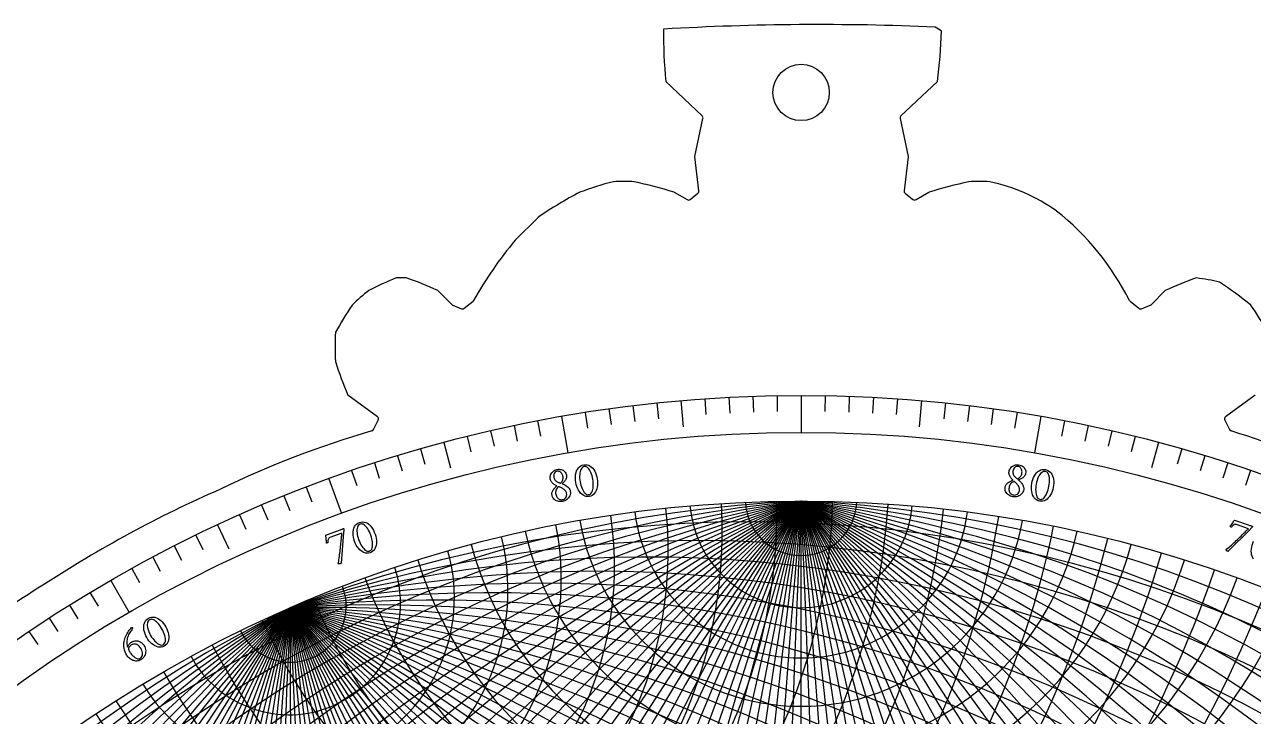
# Model space of a CAD drawing. Header units: millimetres. Extents: x -78 to 78, y -78 to 97.
# Drawn here: x -43 to 25, y 58.7 to 97 of the extents above; entities that cross this region are included whole.
import ezdxf

# ---------------------------------------------------------------- set-up
doc = ezdxf.new("R2010")
doc.units = ezdxf.units.MM
for name, color, linetype in [('CUT_INNER', 6, 'Continuous'), ('CUT_OUTER', 1, 'Continuous'), ('ENGRAVE', 7, 'Continuous'), ('ENGRAVE_FINE', 8, 'Continuous'), ('TEXT', 5, 'Continuous')]:
    doc.layers.add(name, color=color, linetype=linetype)

msp = doc.modelspace()

# ---------------------------------------------------------------- linework, layer by layer
at = {"layer": 'CUT_INNER'}
msp.add_circle((0, 93.2061), 1.56, dxfattribs=at)
at = {"layer": 'CUT_OUTER'}
for points in [[(-5.4759, 91.9082), (-7.4955, 93.8151), (-7.498, 93.8177)], [(7.5455, 93.8177), (7.5429, 93.8149), (5.5242, 91.9082)], [(-5.6562, 87.7671), (-5.8776, 89.6476), (-5.8779, 89.6516), (-5.8772, 89.6556), (-5.4321, 91.7682)], [(5.4804, 91.7682), (5.9248, 89.6556), (5.9254, 89.6516), (5.9252, 89.6476), (5.7045, 87.767)], [(-7.0349, 87.6843), (-7.032, 87.6828), (-6.3138, 87.2718)], [(-6.1455, 87.2849), (-5.7114, 87.6325)], [(5.7596, 87.6325), (6.1931, 87.285)], [(6.3614, 87.2718), (7.0803, 87.6829), (7.0832, 87.6843)], [(14.1383, 86.6446), (14.142, 86.6422)], [(-15.8277, 85.0247), (-14.5604, 86.2921), (-14.557, 86.2951)], [(-20.1116, 82.2454), (-20.1088, 82.2428), (-19.3237, 81.4569)], [(-18.6548, 81.2581), (-18.1616, 81.653)], [(18.2099, 81.653), (18.7032, 81.2582)], [(19.3712, 81.4569), (20.1572, 82.2429), (20.16, 82.2454)], [(-19.2733, 81.4237), (-18.8043, 81.236)], [(18.8527, 81.236), (19.3209, 81.4237)], [(-23.4537, 75.2606), (-25.085, 76.4566), (-25.0878, 76.4588)], [(25.1361, 76.4588), (25.1334, 76.4566), (23.5021, 75.2606)], [(-23.6705, 74.5481), (-23.4082, 75.0725)], [(23.4566, 75.0725), (23.7201, 74.5456)]]:
    msp.add_lwpolyline(points, dxfattribs=at)
for centre, radius, start, end in [((22.2744, 96.4543), 29.8888, 179.508971, 185.060876), ((1.0594, -53.224), 150.1851, 87.568777, 93.310505), ((5.2945, 93.25), 4.1652, 53.411443, 59.152128), ((-20.9386, 97.5923), 28.7331, 352.451336, 358.00952), ((-5.5789, 91.7991), 0.15, 348.101099, 46.643507), ((5.6272, 91.7991), 0.15, 133.367203, 191.879439), ((-6.4688, 72.4507), 16.2908, 103.931986, 110.755688), ((-9.8119, 76.8263), 11.4506, 87.1055, 92.899682), ((-14.9159, 62.1741), 26.6999, 72.832162, 77.712344), ((-5.8051, 87.7496), 0.15, 308.678637, 6.716427), ((5.8534, 87.7495), 0.15, 173.305981, 231.283659), ((14.8306, 62.6824), 26.1748, 102.238585, 107.216727), ((9.8601, 74.7135), 13.5612, 87.55145, 92.443218), ((8.4872, 78.7609), 9.6998, 54.366646, 78.388737), ((-2.0884, 68.1402), 22.0241, 117.452979, 124.480888), ((-6.2393, 87.402), 0.15, 240.219465, 308.678637), ((6.2869, 87.402), 0.15, 231.283659, 299.756757), ((4.8727, 74.968), 14.9066, 26.78219, 51.550334), ((1.3574, 70.704), 22.3699, 140.194701, 150.601478), ((-15.941, 66.9056), 17.2956, 112.020398, 117.511605), ((-22.1363, 77.6261), 5.3213, 86.892072, 93.117549), ((-28.2591, 64.3865), 19.6296, 65.47684, 70.936697), ((27.8682, 65.492), 18.4416, 108.897502, 114.707078), ((20.0604, 69.2427), 13.8193, 77.003237, 82.369354), ((9.8925, 62.7801), 23.945, 51.175702, 56.328799), ((-16.3228, 72.6204), 12.2684, 128.322648, 134.071214), ((-18.2553, 81.7701), 0.15, 308.678637, 325.406778), ((18.3037, 81.7701), 0.15, 214.593222, 231.321363), ((-9.0034, 70.6426), 19.1778, 145.753305, 151.033066), ((-19.2175, 81.5629), 0.15, 224.972414, 248.185278), ((-18.7486, 81.3752), 0.15, 248.185278, 308.678637), ((18.7969, 81.3753), 0.15, 231.321363, 291.841393), ((19.2651, 81.5629), 0.15, 291.841393, 315), ((9.8387, 71.127), 18.2547, 28.832932, 34.379863), ((-7.7668, 79.1204), 18.0333, 177.425361, 182.574149), ((-6.308, 84.5555), 20.4508, 197.780233, 203.322605), ((-23.5424, 75.1396), 0.15, 333.434949, 53.752858), ((23.5908, 75.1396), 0.15, 126.247142, 206.565051), ((-9.0358, 23.5986), 52.9613, 106.140731, 115.870484), ((-23.8046, 74.6152), 0.15, 287.746353, 333.434949), ((23.8543, 74.6127), 0.15, 206.565051, 250.424504), ((0.3039, 0.2372), 77.865, 61.736613, 72.43394), ((-4.9466, 9.2427), 67.7121, 113.682887, 123.157889), ((-5.6789, 7.5871), 68.7144, 121.891587, 130.255719)]:
    msp.add_arc(centre, radius, start, end, dxfattribs=at)
at = {"layer": 'ENGRAVE'}
for points in [[(0, 76.44), (0, 74.3925)], [(-6.6622, 76.1491), (-6.5347, 74.6922)], [(6.6622, 76.1491), (6.5347, 74.6922)], [(-13.2737, 75.2787), (-12.9181, 73.2623)], [(13.2737, 75.2787), (12.9181, 73.2623)], [(-19.7841, 73.8354), (-19.4056, 72.4227)], [(19.7841, 73.8354), (19.4056, 72.4227)], [(-26.144, 71.8301), (-25.4437, 69.9061)], [(0, -70.59), (0, 70.59)], [(0, -70.59), (0, 70.59)], [(-32.3049, 69.2782), (-31.6869, 67.9527)], [(-38.22, 66.199), (-37.1962, 64.4258)]]:
    msp.add_lwpolyline(points, dxfattribs=at)
for radius in [76.44, 76.44, 74.3925, 70.59, 70.59, 70.59]:
    msp.add_circle((0, 0), radius, dxfattribs=at)
for centre, radius, start, end in [((12.4469, 0), 71.679, 100, 260), ((25.6927, 0), 75.1203, 110, 250), ((40.7552, 0), 81.5103, 120, 240), ((59.232, 0), 92.1487, 130, 230), ((84.1259, 0), 109.8185, 140, 220), ((122.2655, 0), 141.18, 150, 210), ((193.9444, 0), 206.3914, 160, 200), ((400.3358, 0), 406.5116, 170, 190), ((-400.3358, 0), 406.5116, 350, 10), ((-193.9444, 0), 206.3914, 340, 20), ((-122.2655, 0), 141.18, 330, 30), ((-84.1259, 0), 109.8185, 320, 40), ((-59.232, 0), 92.1487, 310, 50), ((-40.7552, 0), 81.5103, 300, 60), ((-25.6927, 0), 75.1203, 290, 70), ((-12.4469, 0), 71.679, 280, 80), ((0, 71.679), 12.4469, 190, 350), ((0, 75.1203), 25.6927, 200, 340), ((0, 81.5103), 40.7552, 210, 330)]:
    msp.add_arc(centre, radius, start, end, dxfattribs=at)
at = {"layer": 'ENGRAVE_FINE'}
for points in [[(-5.3322, 76.2538), (-5.271, 75.3784)], [(-4.0006, 76.3352), (-3.9546, 75.4589)], [(-2.6677, 76.3934), (-2.6371, 75.5165)], [(-1.3341, 76.4284), (-1.3187, 75.551)], [(1.3341, 76.4284), (1.3187, 75.551)], [(2.6677, 76.3934), (2.6371, 75.5165)], [(4.0006, 76.3352), (3.9546, 75.4589)], [(5.3322, 76.2538), (5.271, 75.3784)], [(-10.6384, 75.6961), (-10.5163, 74.8271)], [(-9.3157, 75.8702), (-9.2088, 74.9993)], [(-7.9902, 76.0213), (-7.8984, 75.1486)], [(7.9902, 76.0213), (7.8984, 75.1486)], [(9.3157, 75.8702), (9.2088, 74.9993)], [(10.6384, 75.6961), (10.5163, 74.8271)], [(-14.5854, 75.0356), (-14.418, 74.1742)], [(-11.9579, 75.4989), (-11.8206, 74.6322)], [(11.9579, 75.4989), (11.8206, 74.6322)], [(14.5854, 75.0356), (14.418, 74.1742)], [(-18.4925, 74.1694), (-18.2802, 73.318)], [(-17.1953, 74.4808), (-16.9979, 73.6258)], [(-15.8928, 74.7696), (-15.7103, 73.9113)], [(15.8928, 74.7696), (15.7103, 73.9113)], [(17.1953, 74.4808), (16.9979, 73.6258)], [(18.4925, 74.1694), (18.2802, 73.318)], [(-21.0697, 73.4788), (-20.8278, 72.6353)], [(21.0697, 73.4788), (20.8278, 72.6353)], [(-22.3489, 73.0999), (-22.0923, 72.2608)], [(22.3489, 73.0999), (22.0923, 72.2608)], [(-24.8864, 72.2754), (-24.6007, 71.4457)], [(-23.6213, 72.6988), (-23.3501, 71.8642)], [(23.6213, 72.6988), (23.3501, 71.8642)], [(24.8864, 72.2754), (24.6007, 71.4457)], [(-28.6349, 70.8739), (-28.3062, 70.0603)], [(-27.3936, 71.3629), (-27.0792, 70.5437)], [(-29.8675, 70.3634), (-29.5246, 69.5556)], [(-31.0909, 69.8314), (-30.734, 69.0298)], [(-34.703, 68.1085), (-34.3047, 67.3267)], [(-33.5091, 68.7038), (-33.1244, 67.9151)], [(-35.8864, 67.4925), (-35.4744, 66.7177)], [(-37.0588, 66.8559), (-36.6334, 66.0885)], [(-39.3695, 65.5219), (-38.9176, 64.7697)], [(-40.507, 64.8248), (-40.042, 64.0806)], [(28.2418, -64.6943), (-28.2418, 64.6943)], [(-41.6322, 64.108), (-41.1543, 63.372)], [(-42.7447, 63.3716), (-42.254, 62.6442)]]:
    msp.add_lwpolyline(points, dxfattribs=at)
for centre, radius, start, end in [((3.082, 0), 70.6573, 92.499999, 267.500001), ((6.1758, 0), 70.8596, 95, 265), ((9.2933, 0), 71.1991, 97.5, 262.5), ((-32.6108, 74.7025), 40.7552, 233.583333, 353.583333), ((15.6494, 0), 72.3039, 102.5, 257.5), ((-31.8393, 72.9351), 36.7468, 231.083333, 356.083333), ((18.9145, 0), 73.0801, 105, 255), ((-31.1614, 71.3822), 32.9167, 228.583333, 358.583333), ((22.2569, 0), 74.0157, 107.5, 252.5), ((-30.5687, 70.0246), 29.2393, 226.083333, 1.083333), ((-30.0543, 68.8462), 25.6927, 223.583333, 3.583333), ((29.2393, 0), 76.4061, 112.5, 247.5), ((-29.6124, 67.8338), 22.2569, 221.083333, 6.083333), ((32.9167, 0), 77.8874, 115, 245), ((36.7468, 0), 79.5819, 117.5, 242.5), ((44.9708, 0), 83.6978, 122.5, 237.5), ((49.4277, 0), 86.1745, 125, 235), ((54.1656, 0), 88.9767, 127.5, 232.5), ((64.6838, 0), 95.7442, 132.5, 227.5), ((70.59, 0), 99.8293, 135, 225), ((77.0355, 0), 104.4864, 137.5, 222.5), ((91.9947, 0), 115.9568, 142.5, 217.5), ((100.813, 0), 123.0699, 145, 215), ((110.8041, 0), 131.3792, 147.5, 212.5), ((135.6021, 0), 152.8754, 152.5, 207.5), ((151.3807, 0), 167.0302, 155, 205), ((170.4193, 0), 184.4606, 157.5, 202.5), ((223.8829, 0), 234.7477, 162.5, 197.5), ((263.4455, 0), 272.7388, 165, 195), ((318.4109, 0), 326.1418, 167.5, 192.5), ((0, 70.8596), 6.1758, 185, 355), ((536.1843, 0), 540.811, 172.5, 187.5), ((806.8474, 0), 809.9294, 175, 185), ((0, 70.6573), 3.082, 182.499999, 357.500001), ((1616.7768, 0), 1618.3171, 177.5, 182.5), ((-1616.7768, 0), 1618.3171, 357.5, 2.5), ((-806.8474, 0), 809.9294, 355, 5), ((-536.1843, 0), 540.811, 352.5, 7.5), ((-318.4109, 0), 326.1418, 347.5, 12.5), ((-263.4455, 0), 272.7388, 345, 15), ((-223.8829, 0), 234.7477, 342.5, 17.5), ((-170.4193, 0), 184.4606, 337.5, 22.5), ((-151.3807, 0), 167.0302, 335, 25), ((-135.6021, 0), 152.8754, 332.5, 27.5), ((-110.8041, 0), 131.3792, 327.5, 32.5), ((-100.813, 0), 123.0699, 325, 35), ((-91.9947, 0), 115.9568, 322.5, 37.5), ((-77.0355, 0), 104.4864, 317.5, 42.5), ((-70.59, 0), 99.8293, 315, 45), ((-64.6838, 0), 95.7442, 312.5, 47.5), ((-54.1656, 0), 88.9767, 307.5, 52.5), ((-49.4277, 0), 86.1745, 305, 55), ((-44.9708, 0), 83.6978, 302.5, 57.5), ((-36.7468, 0), 79.5819, 297.5, 62.5), ((-32.9167, 0), 77.8874, 295, 65), ((-29.2393, 0), 76.4061, 292.5, 67.5), ((-22.2569, 0), 74.0157, 287.5, 72.5), ((-18.9145, 0), 73.0801, 285, 75), ((-15.6494, 0), 72.3039, 282.5, 77.5), ((-9.2933, 0), 71.1991, 277.5, 82.5), ((-6.1758, 0), 70.8596, 275, 85), ((-3.082, 0), 70.6573, 272.499999, 87.500001), ((-33.486, 76.7073), 44.9708, 236.083333, 351.083333), ((-29.2381, 66.9764), 18.9145, 218.583333, 8.583333), ((-2.8246, -1.2331), 70.6573, 296.083333, 111.083334), ((0, 71.1991), 9.2933, 187.5, 352.5), ((-34.4769, 78.9771), 49.4277, 238.583333, 348.583333), ((-28.9275, 66.265), 15.6494, 216.083333, 11.083333), ((0, 72.3039), 15.6494, 192.5, 347.5), ((-35.598, 81.5453), 54.1656, 241.083333, 346.083333), ((-28.6775, 65.6923), 12.4469, 213.583333, 13.583333), ((-5.66, -2.4708), 70.8596, 298.583333, 108.583334), ((0, 73.0801), 18.9145, 195, 345), ((-36.8671, 84.4524), 59.232, 243.583333, 343.583333), ((-28.4855, 65.2525), 9.2933, 211.083333, 16.083334), ((-8.5172, -3.7181), 71.1991, 301.083333, 106.083334), ((-38.3056, 87.7475), 64.6838, 246.083333, 341.083333), ((-28.3497, 64.9414), 6.1758, 208.583333, 18.583334), ((-11.4073, -4.9798), 71.679, 303.583333, 103.583333), ((0, 74.0157), 22.2569, 197.5, 342.5), ((-14.3424, -6.2611), 72.3039, 306.083333, 101.083333), ((-39.94, 91.4915), 70.59, 248.583333, 338.583333), ((-28.2687, 64.7559), 3.082, 206.083333, 21.083334), ((-17.3348, -7.5674), 73.0801, 308.583333, 98.583333), ((2.8246, 1.2331), 70.6573, 116.083333, 291.083334), ((5.66, 2.4708), 70.8596, 118.583333, 288.583334), ((8.5172, 3.7181), 71.1991, 121.083333, 286.083334), ((11.4073, 4.9798), 71.679, 123.583333, 283.583333), ((14.3424, 6.2611), 72.3039, 126.083333, 281.083333), ((17.3348, 7.5674), 73.0801, 128.583333, 278.583333), ((20.398, 8.9046), 74.0157, 131.083333, 276.083333), ((23.5468, 10.2792), 75.1203, 133.583333, 273.583333), ((26.7972, 11.6981), 76.4061, 136.083333, 271.083333), ((30.1674, 13.1694), 77.8874, 138.583333, 268.583333), ((33.6777, 14.7018), 79.5819, 141.083333, 266.083333), ((37.3513, 16.3054), 81.5103, 143.583333, 263.583333), ((41.2148, 17.992), 83.6978, 146.083333, 261.083333), ((45.2994, 19.7751), 86.1745, 148.583333, 258.583333), ((49.6417, 21.6707), 88.9767, 151.083333, 256.083333), ((54.2849, 23.6977), 92.1487, 153.583333, 253.583333), ((59.2814, 25.8789), 95.7442, 156.083333, 251.083333), ((64.6943, 28.2418), 99.8293, 158.583333, 248.583333), ((70.6014, 30.8205), 104.4864, 161.083333, 246.083333), ((77.0996, 33.6573), 109.8185, 163.583333, 243.583333), ((84.3112, 36.8055), 115.9568, 166.083333, 241.083333), ((92.393, 40.3335), 123.0699, 168.583333, 238.583333), ((101.5497, 44.3308), 131.3792, 171.083333, 236.083333), ((112.0538, 48.9163), 141.18, 173.583333, 233.583333), ((124.2765, 54.252), 152.8754, 176.083333, 231.083333), ((138.7373, 60.5648), 167.0302, 178.583333, 228.583333), ((-20.398, -8.9046), 74.0157, 311.083333, 96.083333), ((-23.5468, -10.2792), 75.1203, 313.583333, 93.583333), ((-26.7972, -11.6981), 76.4061, 316.083333, 91.083333), ((156.1858, 68.1818), 184.4606, 181.083333, 226.083333), ((177.746, 77.5938), 206.3914, 183.583333, 223.583333), ((205.184, 89.5716), 234.7477, 186.083333, 221.083333), ((241.4423, 105.3999), 272.7388, 188.583333, 218.583333), ((291.817, 127.3906), 326.1418, 191.083333, 216.083333), ((366.8994, 160.1673), 406.5116, 193.583333, 213.583333), ((491.4017, 214.5179), 540.811, 196.083333, 211.083333), ((739.4588, 322.8055), 809.9294, 198.5833333, 208.5833333), ((1481.7422, 646.844), 1618.3171, 201.0833333, 206.0833333), ((-1481.7422, -646.844), 1618.3171, 21.0833333, 26.0833333), ((-739.4588, -322.8055), 809.9294, 18.5833333, 28.5833333), ((-491.4017, -214.5179), 540.811, 16.083333, 31.083333), ((-366.8994, -160.1673), 406.5116, 13.583333, 33.583333), ((-291.817, -127.3906), 326.1418, 11.083333, 36.083333), ((-241.4423, -105.3999), 272.7388, 8.583333, 38.583333), ((-205.184, -89.5716), 234.7477, 6.083333, 41.083333), ((-177.746, -77.5938), 206.3914, 3.583333, 43.583333), ((-156.1858, -68.1818), 184.4606, 1.083333, 46.083333), ((-138.7373, -60.5648), 167.0302, 358.583333, 48.583333), ((-124.2765, -54.252), 152.8754, 356.083333, 51.083333), ((-112.0538, -48.9163), 141.18, 353.583333, 53.583333), ((-101.5497, -44.3308), 131.3792, 351.083333, 56.083333), ((-92.393, -40.3335), 123.0699, 348.583333, 58.583333), ((-84.3112, -36.8055), 115.9568, 346.083333, 61.083333), ((-77.0996, -33.6573), 109.8185, 343.583333, 63.583333), ((-70.6014, -30.8205), 104.4864, 341.083333, 66.083333), ((-64.6943, -28.2418), 99.8293, 338.583333, 68.583333), ((-59.2814, -25.8789), 95.7442, 336.083333, 71.083333), ((-54.2849, -23.6977), 92.1487, 333.583333, 73.583333), ((-49.6417, -21.6707), 88.9767, 331.083333, 76.083333), ((-45.2994, -19.7751), 86.1745, 328.583333, 78.583333), ((-41.2148, -17.992), 83.6978, 326.083333, 81.083333), ((-37.3513, -16.3054), 81.5103, 323.583333, 83.583333), ((-33.6777, -14.7018), 79.5819, 321.083333, 86.083333), ((-30.1674, -13.1694), 77.8874, 318.583333, 88.583333), ((0, 76.4061), 29.2393, 202.5, 337.5), ((-41.8032, 95.7596), 77.0355, 251.083333, 336.083333), ((0, 77.8874), 32.9167, 205, 335), ((-43.9365, 100.6464), 84.1259, 253.583333, 333.583333), ((0, 79.5819), 36.7468, 207.5, 332.5), ((-46.3923, 106.2719), 91.9947, 256.083333, 331.083333), ((-49.2381, 112.791), 100.813, 258.583333, 328.583333), ((0, 83.6978), 44.9708, 212.5, 327.5)]:
    msp.add_arc(centre, radius, start, end, dxfattribs=at)
at = {"layer": 'TEXT'}
for points in [[(-13.515, 72.3389), (-13.4538, 72.3473), (-13.3941, 72.3492), (-13.336, 72.3447), (-13.2795, 72.3338), (-13.2258, 72.3166), (-13.1763, 72.2932), (-13.1311, 72.2637), (-13.09, 72.228), (-13.0544, 72.1861), (-13.0258, 72.138), (-13.004, 72.0836), (-12.9891, 72.0229), (-12.983, 71.9714), (-12.9839, 71.9222), (-12.9917, 71.8753), (-13.0064, 71.8308), (-13.0261, 71.7885), (-13.0489, 71.7486), (-13.0748, 71.7109), (-13.1038, 71.6755), (-13.134, 71.6424), (-13.1638, 71.6115), (-13.193, 71.5829), (-13.2218, 71.5564), (-13.2285, 71.552), (-13.2302, 71.5477), (-13.227, 71.5437), (-13.2187, 71.5398), (-13.1726, 71.5236), (-13.126, 71.5039), (-13.079, 71.4806), (-13.0316, 71.4538), (-12.9855, 71.4239), (-12.9426, 71.3912), (-12.9028, 71.3558), (-12.8662, 71.3177), (-12.8344, 71.2771), (-12.8092, 71.2342), (-12.7906, 71.189), (-12.7786, 71.1416), (-12.7712, 71.0746), (-12.7734, 71.0094), (-12.7852, 70.9461), (-12.8066, 70.8846), (-12.836, 70.8264), (-12.8722, 70.7728), (-12.915, 70.724), (-12.9644, 70.6797), (-13.019, 70.6415), (-13.0772, 70.6106), (-13.1391, 70.587), (-13.2046, 70.5707), (-13.2761, 70.5609), (-13.345, 70.5587), (-13.4112, 70.564), (-13.4748, 70.577), (-13.5345, 70.5972), (-13.589, 70.624), (-13.6382, 70.6576), (-13.6821, 70.6979), (-13.7198, 70.7442), (-13.7504, 70.7959), (-13.7738, 70.8529), (-13.7901, 70.9152), (-13.7961, 70.9589), (-13.7968, 71.0014), (-13.7923, 71.0429), (-13.7825, 71.0832), (-13.7687, 71.1221), (-13.752, 71.1594), (-13.7325, 71.1951), (-13.7101, 71.2292), (-13.686, 71.2614), (-13.6613, 71.2916), (-13.636, 71.3198), (-13.6101, 71.3459), (-13.5851, 71.3699), (-13.5623, 71.3916), (-13.5417, 71.4111), (-13.5235, 71.4283), (-13.5201, 71.4331), (-13.5194, 71.437), (-13.5214, 71.44), (-13.5261, 71.4422), (-13.558, 71.4552), (-13.5919, 71.4716), (-13.6277, 71.4915), (-13.6654, 71.5146), (-13.7031, 71.5411), (-13.7389, 71.5705), (-13.7728, 71.603), (-13.8048, 71.6385), (-13.8332, 71.6772), (-13.8562, 71.719), (-13.8738, 71.7641), (-13.8862, 71.8123), (-13.8933, 71.8701), (-13.8921, 71.9274), (-13.8826, 71.9841), (-13.8648, 72.0403), (-13.8398, 72.0943), (-13.8087, 72.1446), (-13.7716, 72.1913), (-13.7285, 72.2342), (-13.6806, 72.2715), (-13.629, 72.3014), (-13.5738, 72.3239), (-13.515, 72.3389)], [(-13.5115, 72.2421), (-13.5578, 72.2277), (-13.5984, 72.2028), (-13.6332, 72.1676), (-13.6621, 72.122), (-13.6834, 72.0699), (-13.6953, 72.0153), (-13.6978, 71.9582), (-13.6909, 71.8985), (-13.6784, 71.8499), (-13.6606, 71.8064), (-13.6375, 71.768), (-13.609, 71.7348), (-13.5771, 71.706), (-13.5435, 71.6809), (-13.5083, 71.6595), (-13.4714, 71.6418), (-13.435, 71.6266), (-13.401, 71.6127), (-13.3694, 71.6001), (-13.3403, 71.5889), (-13.3369, 71.5883), (-13.3329, 71.5881), (-13.3283, 71.5885), (-13.323, 71.5893), (-13.3218, 71.5895), (-13.3209, 71.5896), (-13.3204, 71.5897), (-13.3202, 71.5898), (-13.3162, 71.5907), (-13.3127, 71.5919), (-13.3095, 71.5934), (-13.3068, 71.5951), (-13.2725, 71.632), (-13.243, 71.6714), (-13.2183, 71.7136), (-13.1984, 71.7585), (-13.1843, 71.8058), (-13.1772, 71.8555), (-13.1769, 71.9075), (-13.1836, 71.9617), (-13.1929, 72.0012), (-13.2062, 72.0393), (-13.2233, 72.0759), (-13.2444, 72.111), (-13.2688, 72.1436), (-13.296, 72.1725), (-13.326, 72.1976), (-13.3587, 72.2189), (-13.3939, 72.235), (-13.4311, 72.2442), (-13.4703, 72.2466), (-13.5115, 72.2421)], [(-12.0264, 72.5955), (-11.9314, 72.6035), (-11.8415, 72.5952), (-11.7569, 72.5706), (-11.6775, 72.5297), (-11.6041, 72.4751), (-11.5373, 72.4091), (-11.4772, 72.3319), (-11.4237, 72.2435), (-11.3774, 72.1464), (-11.3391, 72.0432), (-11.3088, 71.934), (-11.2862, 71.8187), (-11.2724, 71.702), (-11.268, 71.5887), (-11.2729, 71.4787), (-11.2873, 71.372), (-11.3109, 71.2713), (-11.3438, 71.179), (-11.3859, 71.0952), (-11.4373, 71.0199), (-11.4979, 70.9558), (-11.568, 70.9056), (-11.6476, 70.8693), (-11.7367, 70.8468), (-11.8259, 70.8397), (-11.9114, 70.8487), (-11.9934, 70.8737), (-12.0717, 70.9148), (-12.1453, 70.9695), (-12.2129, 71.0351), (-12.2744, 71.1117), (-12.33, 71.1993), (-12.3786, 71.2955), (-12.4192, 71.398), (-12.4518, 71.5066), (-12.4764, 71.6215), (-12.4922, 71.7379), (-12.4984, 71.8512), (-12.495, 71.9613), (-12.4819, 72.0682), (-12.4591, 72.1693), (-12.4263, 72.2619), (-12.3837, 72.3459), (-12.3311, 72.4215), (-12.2689, 72.4858), (-12.1973, 72.5363), (-12.1165, 72.5729), (-12.0264, 72.5955)], [(-11.9956, 72.4978), (-12.0504, 72.482), (-12.099, 72.4538), (-12.1412, 72.4133), (-12.1772, 72.3604), (-12.2068, 72.2972), (-12.2301, 72.226), (-12.2472, 72.1468), (-12.2579, 72.0595), (-12.2622, 71.9662), (-12.2601, 71.869), (-12.2514, 71.7679), (-12.2364, 71.6629), (-12.216, 71.56), (-12.1907, 71.4624), (-12.1606, 71.37), (-12.1258, 71.283), (-12.0874, 71.2033), (-12.0465, 71.1331), (-12.0032, 71.0725), (-11.9575, 71.0213), (-11.9103, 70.9818), (-11.8623, 70.9559), (-11.8137, 70.9436), (-11.7643, 70.9451), (-11.7072, 70.9615), (-11.6575, 70.9905), (-11.6152, 71.0323), (-11.5802, 71.0867), (-11.5521, 71.1516), (-11.5304, 71.2247), (-11.5151, 71.306), (-11.5063, 71.3956), (-11.5035, 71.4907), (-11.5064, 71.5889), (-11.5149, 71.6901), (-11.529, 71.7944), (-11.5485, 71.8984), (-11.5725, 71.9961), (-11.6012, 72.0875), (-11.6345, 72.1727), (-11.6715, 72.2501), (-11.7114, 72.318), (-11.7541, 72.3766), (-11.7997, 72.4257), (-11.8473, 72.4636), (-11.8958, 72.4882), (-11.9453, 72.4996), (-11.9956, 72.4978)], [(12.0414, 72.5988), (12.1018, 72.5857), (12.1585, 72.5671), (12.2116, 72.543), (12.261, 72.5134), (12.3055, 72.4789), (12.344, 72.44), (12.3765, 72.3968), (12.4029, 72.3492), (12.422, 72.2976), (12.4324, 72.2426), (12.4343, 72.184), (12.4276, 72.1219), (12.4156, 72.0714), (12.3979, 72.0255), (12.3746, 71.9841), (12.3455, 71.9473), (12.3126, 71.9143), (12.2775, 71.8846), (12.2403, 71.8581), (12.201, 71.8347), (12.1612, 71.814), (12.1227, 71.7951), (12.0854, 71.7782), (12.0494, 71.7632), (12.0415, 71.7613), (12.0384, 71.7579), (12.0401, 71.7529), (12.0466, 71.7465), (12.0843, 71.7155), (12.1213, 71.681), (12.1575, 71.6431), (12.1929, 71.6017), (12.226, 71.5578), (12.2552, 71.5125), (12.2804, 71.4656), (12.3018, 71.4172), (12.3178, 71.3682), (12.3268, 71.3193), (12.3288, 71.2705), (12.3239, 71.2218), (12.3079, 71.1563), (12.2835, 71.0958), (12.2508, 71.0403), (12.2097, 70.9899), (12.1621, 70.9452), (12.1099, 70.9073), (12.0529, 70.876), (11.9913, 70.8513), (11.927, 70.834), (11.8617, 70.8249), (11.7955, 70.8239), (11.7284, 70.831), (11.6578, 70.8463), (11.5923, 70.8677), (11.5319, 70.8954), (11.4766, 70.9294), (11.4273, 70.9687), (11.3854, 71.0126), (11.3506, 71.0609), (11.3231, 71.1138), (11.3035, 71.1703), (11.2924, 71.2293), (11.2899, 71.2908), (11.296, 71.355), (11.3053, 71.3981), (11.3192, 71.4383), (11.3376, 71.4757), (11.3605, 71.5102), (11.3869, 71.5421), (11.4153, 71.5714), (11.4458, 71.5983), (11.4785, 71.6227), (11.5122, 71.6447), (11.5458, 71.6647), (11.5792, 71.6825), (11.6124, 71.6981), (11.6441, 71.7121), (11.673, 71.7247), (11.6989, 71.736), (11.722, 71.746), (11.7268, 71.7493), (11.7288, 71.7527), (11.728, 71.7562), (11.7243, 71.7599), (11.6987, 71.7831), (11.6725, 71.8101), (11.6457, 71.8409), (11.6182, 71.8756), (11.5918, 71.9133), (11.5682, 71.9533), (11.5474, 71.9954), (11.5296, 72.0397), (11.5161, 72.0858), (11.5088, 72.1329), (11.5076, 72.1813), (11.5125, 72.2308), (11.5256, 72.2876), (11.5463, 72.341), (11.5747, 72.391), (11.6106, 72.4377), (11.6526, 72.48), (11.699, 72.5166), (11.7497, 72.5478), (11.8049, 72.5733), (11.8628, 72.592), (11.9215, 72.6025), (11.981, 72.6047), (12.0414, 72.5988)], [(12.0116, 72.5066), (11.9631, 72.5089), (11.9165, 72.4994), (11.8718, 72.4782), (11.829, 72.4452), (11.7912, 72.4036), (11.7613, 72.3563), (11.7394, 72.3035), (11.7255, 72.2451), (11.7206, 72.1951), (11.7224, 72.1481), (11.7311, 72.1042), (11.7465, 72.0632), (11.7666, 72.0252), (11.7896, 71.9901), (11.8154, 71.958), (11.8439, 71.9287), (11.873, 71.902), (11.9002, 71.8773), (11.9256, 71.8547), (11.9491, 71.8342), (11.9521, 71.8325), (11.9558, 71.831), (11.9602, 71.8297), (11.9654, 71.8286), (11.9667, 71.8284), (11.9675, 71.8283), (11.9681, 71.8282), (11.9682, 71.8282), (11.9723, 71.8277), (11.976, 71.8276), (11.9795, 71.8279), (11.9827, 71.8286), (12.0275, 71.8515), (12.0687, 71.8785), (12.1064, 71.9097), (12.1404, 71.945), (12.1698, 71.9847), (12.1935, 72.0289), (12.2115, 72.0777), (12.2238, 72.131), (12.2286, 72.1713), (12.2291, 72.2115), (12.2256, 72.2518), (12.2178, 72.2921), (12.206, 72.331), (12.1903, 72.3674), (12.1707, 72.4013), (12.1472, 72.4325), (12.1197, 72.4597), (12.0879, 72.481), (12.0519, 72.4967), (12.0116, 72.5066)], [(13.5281, 72.3307), (13.6201, 72.3058), (13.7016, 72.2672), (13.7727, 72.2152), (13.8333, 72.1496), (13.8836, 72.0731), (13.9238, 71.9883), (13.954, 71.8952), (13.974, 71.7938), (13.9842, 71.6867), (13.9849, 71.5767), (13.9761, 71.4636), (13.9578, 71.3476), (13.931, 71.2332), (13.8964, 71.1252), (13.8541, 71.0236), (13.8041, 70.9283), (13.7474, 70.8417), (13.685, 70.7662), (13.6167, 70.7019), (13.5427, 70.6487), (13.4638, 70.6092), (13.3807, 70.586), (13.2936, 70.579), (13.2022, 70.5884), (13.1159, 70.6123), (13.0386, 70.65), (12.9702, 70.7015), (12.9106, 70.7669), (12.8601, 70.8434), (12.8191, 70.9282), (12.7874, 71.0212), (12.7652, 71.1226), (12.7525, 71.2296), (12.7493, 71.3398), (12.7558, 71.453), (12.772, 71.5694), (12.797, 71.6842), (12.8299, 71.7927), (12.8708, 71.895), (12.9196, 71.991), (12.9757, 72.0782), (13.0381, 72.154), (13.1069, 72.2184), (13.1822, 72.2714), (13.2626, 72.3106), (13.3471, 72.3335), (13.4356, 72.3403), (13.5281, 72.3307)], [(13.5235, 72.2284), (13.4666, 72.2323), (13.4114, 72.2224), (13.3578, 72.1988), (13.3059, 72.1613), (13.2565, 72.1121), (13.2102, 72.0532), (13.1671, 71.9846), (13.1271, 71.9062), (13.0912, 71.82), (13.0599, 71.7279), (13.0335, 71.63), (13.0117, 71.5262), (12.9957, 71.4225), (12.9861, 71.3221), (12.9827, 71.2251), (12.9857, 71.1313), (12.9945, 71.0433), (13.0089, 70.9634), (13.0289, 70.8916), (13.0543, 70.8279), (13.0852, 70.7746), (13.1214, 70.7339), (13.1629, 70.7057), (13.2098, 70.6902), (13.2691, 70.6861), (13.3257, 70.6964), (13.3798, 70.7211), (13.4313, 70.7603), (13.4799, 70.8117), (13.5253, 70.8729), (13.5674, 70.9441), (13.6063, 71.0253), (13.6415, 71.1138), (13.6724, 71.207), (13.699, 71.305), (13.7214, 71.4078), (13.7387, 71.5122), (13.7495, 71.6122), (13.7538, 71.708), (13.7517, 71.7994), (13.7434, 71.8847), (13.7291, 71.9622), (13.709, 72.0319), (13.6829, 72.0937), (13.6512, 72.1455), (13.614, 72.1852), (13.5714, 72.2129), (13.5235, 72.2284)], [(11.75, 70.9274), (11.8138, 70.9222), (11.8726, 70.9284), (11.9265, 70.9462), (11.9754, 70.9755), (12.0175, 71.0146), (12.0508, 71.062), (12.0755, 71.1177), (12.0914, 71.1816), (12.0955, 71.2232), (12.0934, 71.2645), (12.0852, 71.3057), (12.0709, 71.3466), (12.0522, 71.3865), (12.0312, 71.4247), (12.0076, 71.4612), (11.9816, 71.4959), (11.9546, 71.5284), (11.9282, 71.5581), (11.9025, 71.5849), (11.8773, 71.609), (11.8547, 71.6296), (11.8367, 71.6457), (11.8235, 71.6576), (11.8148, 71.6651), (11.81, 71.6684), (11.8058, 71.6708), (11.8021, 71.6725), (11.799, 71.6734), (11.7951, 71.6738), (11.7919, 71.6738), (11.7893, 71.6734), (11.7874, 71.6724), (11.7294, 71.645), (11.6786, 71.6139), (11.6349, 71.579), (11.5983, 71.5406), (11.5682, 71.4971), (11.5436, 71.4474), (11.5246, 71.3914), (11.5113, 71.3291), (11.5054, 71.275), (11.5057, 71.224), (11.5122, 71.1762), (11.5249, 71.1314), (11.5425, 71.0902), (11.5637, 71.0533), (11.5887, 71.0206), (11.6173, 70.9921), (11.6484, 70.9683), (11.6809, 70.9496), (11.7148, 70.9359), (11.75, 70.9274)], [(-13.2172, 70.6687), (-13.1555, 70.6856), (-13.1023, 70.7116), (-13.0578, 70.7467), (-13.0219, 70.7909), (-12.9957, 70.8421), (-12.9806, 70.8981), (-12.9764, 70.9588), (-12.9833, 71.0244), (-12.9937, 71.0648), (-13.0098, 71.1029), (-13.0316, 71.1388), (-13.0591, 71.1723), (-13.0902, 71.2035), (-13.1231, 71.2322), (-13.1577, 71.2584), (-13.194, 71.2821), (-13.2305, 71.3034), (-13.2654, 71.3223), (-13.2988, 71.3387), (-13.3308, 71.3527), (-13.359, 71.3643), (-13.3814, 71.3734), (-13.3979, 71.38), (-13.4086, 71.384), (-13.4142, 71.3855), (-13.4191, 71.3864), (-13.4231, 71.3867), (-13.4263, 71.3864), (-13.4301, 71.3856), (-13.4331, 71.3844), (-13.4354, 71.3831), (-13.4369, 71.3816), (-13.482, 71.336), (-13.5191, 71.2893), (-13.5483, 71.2417), (-13.5694, 71.193), (-13.5829, 71.1418), (-13.589, 71.0867), (-13.5877, 71.0276), (-13.5789, 70.9645), (-13.5659, 70.9117), (-13.5482, 70.8639), (-13.5257, 70.8211), (-13.4985, 70.7834), (-13.4679, 70.7507), (-13.4353, 70.7233), (-13.4007, 70.7011), (-13.3641, 70.6841), (-13.3266, 70.6724), (-13.2897, 70.6659), (-13.2532, 70.6647), (-13.2172, 70.6687)], [(-24.4497, 69.4043), (-24.3576, 69.4287), (-24.2676, 69.4361), (-24.18, 69.4265), (-24.0948, 69.4001), (-24.013, 69.359), (-23.9358, 69.3056), (-23.8631, 69.24), (-23.7951, 69.1622), (-23.7327, 69.0746), (-23.677, 68.9797), (-23.6282, 68.8774), (-23.586, 68.7677), (-23.5521, 68.6553), (-23.528, 68.5444), (-23.5138, 68.4353), (-23.5094, 68.3277), (-23.5152, 68.2244), (-23.5316, 68.1278), (-23.5585, 68.038), (-23.596, 67.9549), (-23.6446, 67.8812), (-23.7049, 67.8196), (-23.777, 67.77), (-23.8608, 67.7324), (-23.9474, 67.71), (-24.0332, 67.704), (-24.1182, 67.7144), (-24.2025, 67.7412), (-24.2845, 67.7823), (-24.3624, 67.8351), (-24.4364, 67.8999), (-24.5063, 67.9765), (-24.5709, 68.0629), (-24.6286, 68.1567), (-24.6796, 68.2581), (-24.7238, 68.3669), (-24.7596, 68.4788), (-24.7853, 68.5893), (-24.8011, 68.6983), (-24.8068, 68.8058), (-24.8018, 68.9094), (-24.7857, 69.0062), (-24.7583, 69.0964), (-24.7196, 69.18), (-24.6695, 69.2541), (-24.6078, 69.3163), (-24.5345, 69.3663), (-24.4497, 69.4043)], [(24.7987, 69.2564), (24.8249, 69.2473), (24.8523, 69.2383), (24.8809, 69.2295), (24.9107, 69.2207), (24.9379, 69.2129), (24.9589, 69.2067), (24.9737, 69.2022), (24.9822, 69.1994), (24.9887, 69.1954), (24.9922, 69.1891), (24.9925, 69.1805), (24.9898, 69.1697), (24.983, 69.1558), (24.9723, 69.1404), (24.9577, 69.1237), (24.9392, 69.1056), (24.9184, 69.0864), (24.897, 69.0665), (24.8749, 69.0459), (24.8522, 69.0246), (23.6505, 67.8091), (23.6447, 67.8072), (23.6379, 67.8068), (23.6301, 67.8079), (23.6213, 67.8103), (23.6063, 67.8166), (23.5902, 67.8253), (23.5732, 67.8363), (23.5551, 67.8498), (23.5392, 67.8638), (23.5288, 67.8764), (23.5238, 67.8878), (23.5243, 67.8977), (23.5767, 67.9392), (23.6326, 67.9855), (23.6921, 68.0364), (23.7551, 68.092), (23.8206, 68.1508), (23.8874, 68.2114), (23.9554, 68.2738), (24.0247, 68.338), (24.0941, 68.4028), (24.1624, 68.4672), (24.2294, 68.5313), (24.2954, 68.5951), (24.3592, 68.6572), (24.4198, 68.7165), (24.4772, 68.773), (24.5314, 68.8267), (24.5815, 68.8764), (24.6262, 68.9208), (24.6658, 68.96), (24.7001, 68.9939), (24.7278, 69.0213), (24.7476, 69.0408), (24.7595, 69.0526), (24.7635, 69.0565), (24.0952, 69.2925), (24.0574, 69.3023), (24.0222, 69.3044), (23.9897, 69.2989), (23.9599, 69.2857), (23.9308, 69.265), (23.9007, 69.2369), (23.8695, 69.2012), (23.8373, 69.1581), (23.8319, 69.1522), (23.8238, 69.1494), (23.813, 69.1497), (23.7995, 69.1533), (23.795, 69.1552), (23.7895, 69.1582), (23.7831, 69.1623), (23.7757, 69.1674), (23.7685, 69.1729), (23.7624, 69.1779), (23.7575, 69.1826), (23.7538, 69.1869), (23.7895, 69.2345), (23.8248, 69.2828), (23.8599, 69.3317), (23.8946, 69.3813), (23.927, 69.4285), (23.9552, 69.4703), (23.979, 69.5068), (23.9985, 69.5378)], [(-25.5203, 68.9938), (-25.4944, 69.0037), (-25.4676, 69.0144), (-25.44, 69.026), (-25.4115, 69.0384), (-25.3856, 69.0499), (-25.3656, 69.0587), (-25.3514, 69.0648), (-25.3431, 69.0681), (-25.3355, 69.0692), (-25.3288, 69.0666), (-25.323, 69.0602), (-25.3182, 69.0502), (-25.3144, 69.0352), (-25.3127, 69.0166), (-25.3131, 68.9944), (-25.3157, 68.9686), (-25.3193, 68.9405), (-25.3229, 68.9115), (-25.3266, 68.8815), (-25.3302, 68.8506), (-25.4695, 67.1471), (-25.4728, 67.1419), (-25.4777, 67.1372), (-25.4844, 67.1329), (-25.4927, 67.1292), (-25.5082, 67.1244), (-25.5261, 67.1207), (-25.5463, 67.1182), (-25.5688, 67.1169), (-25.5899, 67.1174), (-25.6061, 67.1204), (-25.6171, 67.1259), (-25.6232, 67.1338), (-25.6097, 67.1993), (-25.5966, 67.2706), (-25.5838, 67.3478), (-25.5712, 67.431), (-25.5589, 67.5181), (-25.5467, 67.6075), (-25.5347, 67.699), (-25.5228, 67.7927), (-25.5113, 67.887), (-25.5005, 67.9802), (-25.4903, 68.0724), (-25.4807, 68.1636), (-25.4718, 68.2522), (-25.4635, 68.3366), (-25.4558, 68.4168), (-25.4488, 68.4928), (-25.4424, 68.563), (-25.4366, 68.6258), (-25.4315, 68.6813), (-25.427, 68.7293), (-25.4234, 68.7681), (-25.4208, 68.7958), (-25.4192, 68.8125), (-25.4187, 68.818), (-26.0823, 68.5693), (-26.1176, 68.5524), (-26.1459, 68.5315), (-26.1673, 68.5063), (-26.1817, 68.4771), (-26.1907, 68.4425), (-26.1956, 68.4016), (-26.1966, 68.3543), (-26.1935, 68.3005), (-26.1939, 68.2925), (-26.1983, 68.2851), (-26.2068, 68.2785), (-26.2194, 68.2725), (-26.2241, 68.2711), (-26.2302, 68.2699), (-26.2377, 68.2689), (-26.2467, 68.2681), (-26.2557, 68.2676), (-26.2637, 68.2676), (-26.2704, 68.268), (-26.276, 68.2689), (-26.2793, 68.3283), (-26.2832, 68.388), (-26.2878, 68.448), (-26.2931, 68.5083), (-26.2986, 68.5654), (-26.304, 68.6155), (-26.3091, 68.6587), (-26.3141, 68.6949)], [(-24.4025, 69.3134), (-24.4537, 69.2883), (-24.4966, 69.2521), (-24.5312, 69.2049), (-24.5574, 69.1465), (-24.5756, 69.0792), (-24.5863, 69.005), (-24.5893, 68.924), (-24.5847, 68.8362), (-24.5727, 68.7435), (-24.5537, 68.6482), (-24.5277, 68.5501), (-24.4946, 68.4494), (-24.4566, 68.3516), (-24.4148, 68.2598), (-24.3692, 68.1741), (-24.3197, 68.0944), (-24.2681, 68.0226), (-24.2156, 67.9606), (-24.1625, 67.9084), (-24.1086, 67.866), (-24.0552, 67.8352), (-24.0034, 67.818), (-23.9534, 67.8144), (-23.905, 67.8244), (-23.8517, 67.8505), (-23.8078, 67.8877), (-23.7733, 67.9362), (-23.7483, 67.9959), (-23.7319, 68.0646), (-23.7233, 68.1404), (-23.7224, 68.2231), (-23.7292, 68.3129), (-23.743, 68.4071), (-23.7629, 68.5033), (-23.7888, 68.6015), (-23.8208, 68.7017), (-23.8581, 68.8007), (-23.8987, 68.8928), (-23.9428, 68.9778), (-23.9904, 69.056), (-24.0403, 69.1257), (-24.0913, 69.1857), (-24.1436, 69.2359), (-24.1971, 69.2764), (-24.2505, 69.3054), (-24.3025, 69.3212), (-24.3532, 69.3239), (-24.4025, 69.3134)], [(-36.1302, 64.1042), (-36.0437, 64.1442), (-35.9564, 64.1672), (-35.8685, 64.173), (-35.7799, 64.1617), (-35.6922, 64.1354), (-35.6069, 64.0963), (-35.524, 64.0443), (-35.4435, 63.9795), (-35.3668, 63.9041), (-35.2955, 63.8203), (-35.2296, 63.728), (-35.169, 63.6274), (-35.1161, 63.5225), (-35.0732, 63.4175), (-35.0403, 63.3124), (-35.0173, 63.2073), (-35.005, 63.1045), (-35.0044, 63.0066), (-35.0153, 62.9135), (-35.0378, 62.8251), (-35.0728, 62.7441), (-35.1215, 62.673), (-35.1839, 62.6116), (-35.2599, 62.56), (-35.3413, 62.5229), (-35.4248, 62.5021), (-35.5103, 62.4976), (-35.598, 62.5094), (-35.6858, 62.5355), (-35.7718, 62.5741), (-35.8558, 62.625), (-35.938, 62.6884), (-36.0166, 62.7622), (-36.0898, 62.8445), (-36.1576, 62.9355), (-36.22, 63.035), (-36.2746, 63.139), (-36.3192, 63.2433), (-36.3536, 63.3479), (-36.3779, 63.4529), (-36.391, 63.5557), (-36.3919, 63.6539), (-36.3806, 63.7475), (-36.357, 63.8364), (-36.3206, 63.9182), (-36.2706, 63.9901), (-36.2071, 64.0521), (-36.1302, 64.1042)], [(-36.0679, 64.0229), (-36.114, 63.9893), (-36.15, 63.9462), (-36.1758, 63.8937), (-36.1915, 63.8317), (-36.1978, 63.7622), (-36.1953, 63.6873), (-36.1842, 63.607), (-36.1644, 63.5213), (-36.1366, 63.4322), (-36.1013, 63.3416), (-36.0587, 63.2495), (-36.0086, 63.156), (-35.9542, 63.0663), (-35.8971, 62.9832), (-35.8373, 62.9067), (-35.7747, 62.8368), (-35.7114, 62.7751), (-35.649, 62.7231), (-35.5876, 62.6809), (-35.5271, 62.6485), (-35.4692, 62.6275), (-35.4153, 62.6196), (-35.3654, 62.6247), (-35.3195, 62.6429), (-35.2714, 62.6779), (-35.2347, 62.7222), (-35.2091, 62.7759), (-35.1949, 62.839), (-35.1907, 62.9096), (-35.1953, 62.9857), (-35.2088, 63.0673), (-35.2311, 63.1545), (-35.2611, 63.2449), (-35.2973, 63.3362), (-35.3399, 63.4284), (-35.3888, 63.5215), (-35.4427, 63.6125), (-35.4988, 63.6962), (-35.557, 63.7723), (-35.6173, 63.841), (-35.6786, 63.901), (-35.7393, 63.9512), (-35.7995, 63.9916), (-35.8592, 64.0222), (-35.9168, 64.0414), (-35.9708, 64.048), (-36.0212, 64.0418), (-36.0679, 64.0229)], [(-37.0675, 62.7827), (-37.0059, 62.8151), (-36.946, 62.8388), (-36.8877, 62.8536), (-36.8311, 62.8596), (-36.7765, 62.8584), (-36.7244, 62.8514), (-36.6747, 62.8387), (-36.6275, 62.8203), (-36.583, 62.7975), (-36.5415, 62.7718), (-36.5029, 62.743), (-36.4674, 62.7113), (-36.4354, 62.6783), (-36.4072, 62.6457), (-36.383, 62.6134), (-36.3626, 62.5816), (-36.3291, 62.5146), (-36.3049, 62.4452), (-36.2901, 62.3734), (-36.2847, 62.2993), (-36.2881, 62.2251), (-36.3002, 62.1532), (-36.3208, 62.0836), (-36.35, 62.0163), (-36.3876, 61.9535), (-36.4338, 61.8972), (-36.4884, 61.8476), (-36.5516, 61.8044), (-36.605, 61.7768), (-36.6593, 61.7565), (-36.7146, 61.7437), (-36.7709, 61.7382), (-36.8272, 61.7391), (-36.8826, 61.7457), (-36.9372, 61.758), (-36.9909, 61.7758), (-37.0431, 61.7987), (-37.0932, 61.8258), (-37.1413, 61.8572), (-37.1872, 61.893), (-37.2301, 61.9321), (-37.2688, 61.9734), (-37.3034, 62.0171), (-37.3338, 62.063), (-37.3839, 62.1545), (-37.4253, 62.248), (-37.4579, 62.3435), (-37.4817, 62.441), (-37.4962, 62.5389), (-37.5008, 62.6357), (-37.4955, 62.7315), (-37.4802, 62.8261), (-37.4627, 62.8977), (-37.4407, 62.9694), (-37.4143, 63.0412), (-37.3836, 63.113), (-37.3495, 63.1838), (-37.313, 63.2521), (-37.2743, 63.3181), (-37.2332, 63.3817), (-37.1908, 63.4415), (-37.148, 63.4962), (-37.1048, 63.5457), (-37.0613, 63.59), (-37.0524, 63.5929), (-37.043, 63.5913), (-37.0331, 63.5854), (-37.0227, 63.575), (-37.013, 63.5633), (-37.005, 63.5531), (-36.9988, 63.5446), (-36.9944, 63.5377), (-37.0262, 63.5012), (-37.0593, 63.4607), (-37.0935, 63.4163), (-37.1288, 63.3678), (-37.1637, 63.3155), (-37.1966, 63.2594), (-37.2274, 63.1996), (-37.2561, 63.136), (-37.2812, 63.069), (-37.3009, 62.9987), (-37.3153, 62.9251), (-37.3244, 62.8483), (-37.3268, 62.7684), (-37.3209, 62.6853), (-37.3069, 62.599), (-37.2848, 62.5096), (-37.2665, 62.553), (-37.2447, 62.5946), (-37.2192, 62.6344), (-37.1902, 62.6724), (-37.1594, 62.7071), (-37.1287, 62.7371), (-37.0981, 62.7623), (-37.0675, 62.7827)], [(-37.2422, 62.3939), (-37.2328, 62.373), (-37.223, 62.352), (-37.2126, 62.3309), (-37.2018, 62.3097), (-37.1906, 62.2885), (-37.1791, 62.2675), (-37.1672, 62.2466), (-37.1551, 62.226), (-37.1299, 62.1862), (-37.1021, 62.1468), (-37.0716, 62.1078), (-37.0385, 62.0691), (-37.0034, 62.032), (-36.9669, 61.9978), (-36.929, 61.9664), (-36.8899, 61.9379), (-36.8499, 61.9132), (-36.8098, 61.8933), (-36.7696, 61.8782), (-36.7291, 61.8679), (-36.6893, 61.8636), (-36.6509, 61.8664), (-36.6138, 61.8764), (-36.5782, 61.8934), (-36.528, 61.9321), (-36.4908, 61.981), (-36.4665, 62.0402), (-36.4551, 62.1098), (-36.4567, 62.1853), (-36.4712, 62.2621), (-36.4987, 62.3403), (-36.5391, 62.4199), (-36.5704, 62.4689), (-36.6044, 62.5139), (-36.6412, 62.5549), (-36.6807, 62.5917), (-36.7225, 62.6231), (-36.7663, 62.6477), (-36.8121, 62.6653), (-36.8598, 62.6761), (-36.9091, 62.6786), (-36.9597, 62.6713), (-37.0115, 62.6542), (-37.0646, 62.6273), (-37.0903, 62.6107), (-37.1162, 62.5914), (-37.1423, 62.5692), (-37.1686, 62.5443), (-37.193, 62.5152), (-37.2134, 62.4804), (-37.2298, 62.4399), (-37.2422, 62.3939)]]:
    msp.add_lwpolyline(points, close=True, dxfattribs=at)
msp.add_lwpolyline([(25.0503, 67.3751), (25.003, 67.4499), (24.9666, 67.534), (24.9409, 67.6246), (24.9259, 67.7217), (24.9216, 67.8254), (24.9276, 67.933), (24.9437, 68.0421), (24.9697, 68.1525), (25.0059, 68.2642), (25.0504, 68.3729)], dxfattribs=at)

doc.saveas('drawing.dxf')
